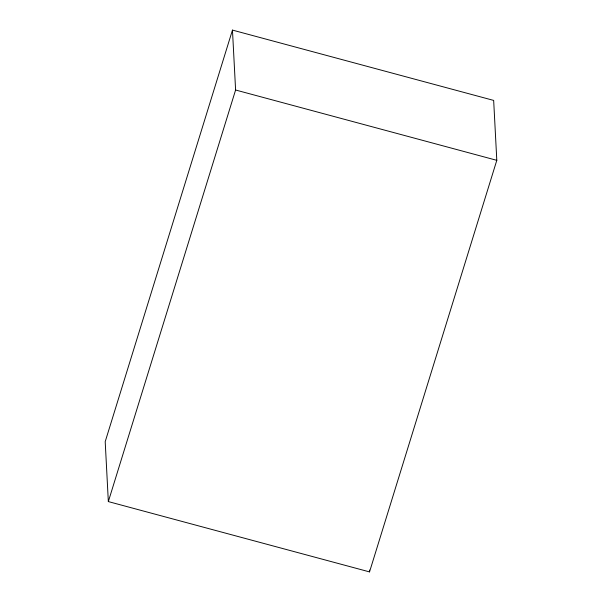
<?xml version="1.0" encoding="UTF-8"?>
<svg xmlns="http://www.w3.org/2000/svg" width="602" height="602" viewBox="0 0 602 602"><rect width="100%" height="100%" fill="white"/><g stroke="black" fill="none" stroke-linecap="round" stroke-linejoin="round"><path stroke-width="0.9" d="M232.462 30.1L105.2 441.672L108.337 501.586L369.538 571.9L496.8 160.328L493.663 100.414L232.462 30.1L235.6 90.007L108.337 501.586M235.6 90.007L496.8 160.328M369.44 570.026L369.538 571.9"/></g></svg>
